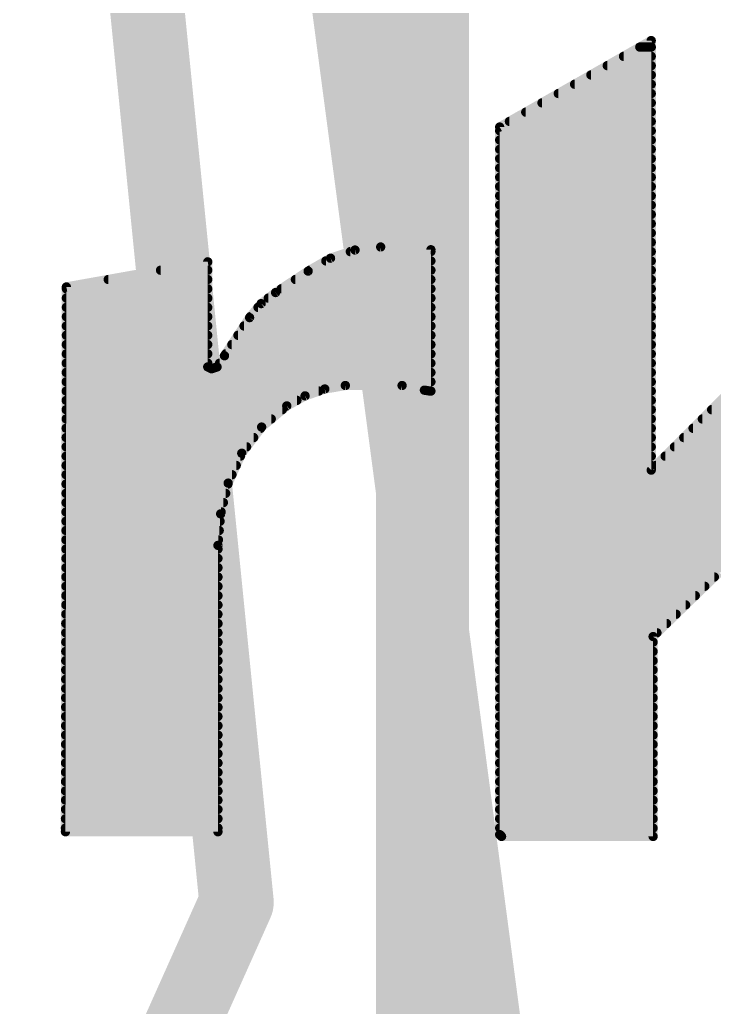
# Model space of a CAD drawing. Extents: x -3.5 to 25.7, y -2.5 to 53.5.
# Drawn here: x 10.33 to 12.227, y 25.749 to 28.446 of the extents above; entities that cross this region are included whole.
import ezdxf

# ---------------------------------------------------------------- set-up
doc = ezdxf.new("R2010")
doc.units = 0
for name, color, linetype in [('16', 132, 'CONTINUOUS'), ('21', 41, 'CONTINUOUS'), ('22', 40, 'CONTINUOUS')]:
    doc.layers.add(name, color=color, linetype=linetype)

msp = doc.modelspace()

# ---------------------------------------------------------------- linework, layer by layer
at = {"layer": '16', "const_width": 0.254}
msp.add_lwpolyline([(11.43, 3.81), (11.43, 30.48)], dxfattribs=at)
at = {"layer": '21', "const_width": 0.0254}
for points in [[(11.6408, 28.1534), (12.0548, 28.3896)], [(12.0236, 28.3718), (12.0548, 28.3718)], [(12.0548, 28.3896), (12.0548, 27.2161)], [(11.9791, 28.3464), (12.0548, 28.3464)], [(11.9346, 28.321), (12.0548, 28.321)], [(11.89, 28.2956), (12.0548, 28.2956)], [(11.8455, 28.2702), (12.0548, 28.2702)], [(11.801, 28.2448), (12.0548, 28.2448)], [(11.7565, 28.2194), (12.0548, 28.2194)], [(11.712, 28.194), (12.0548, 28.194)], [(11.6408, 26.2204), (11.6408, 28.1534)], [(11.6674, 28.1686), (12.0548, 28.1686)], [(11.6408, 28.1432), (12.0548, 28.1432)], [(11.6408, 28.1178), (12.0548, 28.1178)], [(11.6408, 28.0924), (12.0548, 28.0924)], [(11.6408, 28.067), (12.0548, 28.067)], [(11.6408, 28.0416), (12.0548, 28.0416)], [(11.6408, 28.0162), (12.0548, 28.0162)], [(11.6408, 27.9908), (12.0548, 27.9908)], [(11.6408, 27.9654), (12.0548, 27.9654)], [(11.6408, 27.94), (12.0548, 27.94)], [(11.6408, 27.9146), (12.0548, 27.9146)], [(11.6408, 27.8892), (12.0548, 27.8892)], [(11.6408, 27.8638), (12.0548, 27.8638)], [(11.6408, 27.8384), (12.0548, 27.8384)], [(11.1787, 27.795), (11.2456, 27.8173)], [(11.2328, 27.813), (11.4529, 27.813)], [(11.2456, 27.8173), (11.3157, 27.8257)], [(11.3157, 27.8257), (11.4529, 27.8181)], [(11.4529, 27.8181), (11.4529, 27.432)], [(11.6408, 27.813), (12.0548, 27.813)], [(10.4572, 27.7165), (10.8433, 27.7851)], [(10.8433, 27.7851), (10.8433, 27.498)], [(11.1176, 27.7597), (11.1787, 27.795)], [(11.1659, 27.7876), (11.4529, 27.7876)], [(11.6408, 27.7876), (12.0548, 27.7876)], [(12.0548, 27.2161), (12.6238, 27.7851)], [(10.7144, 27.7622), (10.8433, 27.7622)], [(11.0287, 27.7012), (11.1176, 27.7597)], [(11.1219, 27.7622), (11.4529, 27.7622)], [(11.6408, 27.7622), (12.0548, 27.7622)], [(10.5715, 27.7368), (10.8433, 27.7368)], [(11.0828, 27.7368), (11.4529, 27.7368)], [(11.6408, 27.7368), (12.0548, 27.7368)], [(10.4546, 26.228), (10.4572, 27.7165)], [(10.4572, 27.7114), (10.8433, 27.7114)], [(10.9892, 27.671), (11.0287, 27.7012)], [(11.0442, 27.7114), (11.4529, 27.7114)], [(11.6408, 27.7114), (12.0548, 27.7114)], [(10.4571, 27.686), (10.8433, 27.686)], [(10.9576, 27.6327), (10.9892, 27.671)], [(11.0088, 27.686), (11.4529, 27.686)], [(11.6408, 27.686), (12.0548, 27.686)], [(10.4571, 27.6606), (10.8433, 27.6606)], [(10.9807, 27.6606), (11.4529, 27.6606)], [(11.6408, 27.6606), (12.0548, 27.6606)], [(10.4571, 27.6352), (10.8433, 27.6352)], [(10.889, 27.5285), (10.9576, 27.6327)], [(10.9597, 27.6352), (11.4529, 27.6352)], [(11.6408, 27.6352), (12.0548, 27.6352)], [(10.457, 27.6098), (10.8433, 27.6098)], [(10.9425, 27.6098), (11.4529, 27.6098)], [(11.6408, 27.6098), (12.0548, 27.6098)], [(10.4569, 27.559), (10.8433, 27.559)], [(10.457, 27.5844), (10.8433, 27.5844)], [(10.9091, 27.559), (11.4529, 27.559)], [(10.9258, 27.5844), (11.4529, 27.5844)], [(11.6408, 27.5844), (12.0548, 27.5844)], [(11.6408, 27.559), (12.0548, 27.559)], [(10.4569, 27.5336), (10.8433, 27.5336)], [(10.8924, 27.5336), (11.4529, 27.5336)], [(11.6408, 27.5336), (12.0548, 27.5336)], [(10.4568, 27.5082), (10.8433, 27.5082)], [(10.8687, 27.498), (10.889, 27.5285)], [(10.8755, 27.5082), (11.4529, 27.5082)], [(11.6408, 27.5082), (12.0548, 27.5082)], [(10.4568, 27.4828), (11.4529, 27.4828)], [(10.8433, 27.498), (10.8534, 27.493)], [(10.8534, 27.493), (10.8687, 27.498)], [(11.6408, 27.4828), (12.0548, 27.4828)], [(10.4567, 27.4574), (11.4529, 27.4574)], [(11.6408, 27.4574), (12.0548, 27.4574)], [(10.4567, 27.432), (11.1467, 27.432)], [(11.163, 27.4377), (11.1091, 27.4189)], [(11.2192, 27.4472), (11.163, 27.4377)], [(11.3741, 27.4472), (11.2192, 27.4472)], [(11.4351, 27.4345), (11.3741, 27.4472)], [(11.4503, 27.432), (11.4351, 27.4345)], [(11.4529, 27.432), (11.4503, 27.432)], [(11.4503, 27.432), (11.4529, 27.432)], [(11.6408, 27.432), (12.0548, 27.432)], [(10.4567, 27.4066), (11.0868, 27.4066)], [(11.1091, 27.4189), (11.0592, 27.3914)], [(11.6408, 27.4066), (12.0548, 27.4066)], [(10.4566, 27.3812), (11.0471, 27.3812)], [(11.0592, 27.3914), (10.9905, 27.3337)], [(11.6408, 27.3812), (12.0548, 27.3812)], [(12.2199, 27.3812), (12.6782, 27.3812)], [(10.4566, 27.3558), (11.0168, 27.3558)], [(11.6408, 27.3558), (12.0548, 27.3558)], [(12.1945, 27.3558), (12.6522, 27.3558)], [(10.4565, 27.3304), (10.988, 27.3304)], [(10.9905, 27.3337), (10.9362, 27.2622)], [(11.6408, 27.3304), (12.0548, 27.3304)], [(12.1691, 27.3304), (12.6263, 27.3304)], [(10.4565, 27.305), (10.9687, 27.305)], [(11.6408, 27.305), (12.0548, 27.305)], [(12.1437, 27.305), (12.6003, 27.305)], [(10.4564, 27.2796), (10.9495, 27.2796)], [(10.9362, 27.2622), (10.8991, 27.1805)], [(11.6408, 27.2796), (12.0548, 27.2796)], [(12.1183, 27.2796), (12.5743, 27.2796)], [(10.4564, 27.2542), (10.9326, 27.2542)], [(11.6408, 27.2542), (12.0548, 27.2542)], [(12.0929, 27.2542), (12.5483, 27.2542)], [(10.4563, 27.2288), (10.9211, 27.2288)], [(11.6408, 27.2288), (12.0548, 27.2288)], [(12.0675, 27.2288), (12.5224, 27.2288)], [(10.4563, 27.2034), (10.9095, 27.2034)], [(11.6408, 27.2034), (12.5265, 27.2034)], [(10.4563, 27.178), (10.8985, 27.178)], [(10.8991, 27.1805), (10.8786, 27.0965)], [(11.6408, 27.178), (12.5434, 27.178)], [(10.4562, 27.1526), (10.8923, 27.1526)], [(10.4562, 27.1272), (10.8861, 27.1272)], [(11.6408, 27.1526), (12.5603, 27.1526)], [(11.6408, 27.1272), (12.5773, 27.1272)], [(10.4561, 27.1018), (10.8799, 27.1018)], [(11.6408, 27.1018), (12.5942, 27.1018)], [(10.4561, 27.0764), (10.8769, 27.0764)], [(10.8786, 27.0965), (10.8712, 27.0104)], [(11.6408, 27.0764), (12.6111, 27.0764)], [(10.456, 27.051), (10.8747, 27.051)], [(11.6408, 27.051), (12.6281, 27.051)], [(10.456, 27.0256), (10.8725, 27.0256)], [(11.6408, 27.0256), (12.645, 27.0256)], [(10.4559, 27.0002), (10.8712, 27.0002)], [(10.8712, 27.0104), (10.8712, 26.228)], [(11.6408, 27.0002), (12.6619, 27.0002)], [(10.4559, 26.9748), (10.8712, 26.9748)], [(11.6408, 26.9748), (12.6789, 26.9748)], [(10.4559, 26.9494), (10.8712, 26.9494)], [(11.6408, 26.9494), (12.6958, 26.9494)], [(10.4558, 26.924), (10.8712, 26.924)], [(11.6408, 26.924), (12.2272, 26.924)], [(12.2403, 26.9367), (12.0599, 26.7614)], [(10.4558, 26.8986), (10.8712, 26.8986)], [(11.6408, 26.8986), (12.2011, 26.8986)], [(10.4557, 26.8732), (10.8712, 26.8732)], [(11.6408, 26.8732), (12.175, 26.8732)], [(10.4557, 26.8478), (10.8712, 26.8478)], [(11.6408, 26.8478), (12.1488, 26.8478)], [(10.4556, 26.8224), (10.8712, 26.8224)], [(11.6408, 26.8224), (12.1227, 26.8224)], [(10.4556, 26.797), (10.8712, 26.797)], [(11.6408, 26.797), (12.0965, 26.797)], [(10.4555, 26.7716), (10.8712, 26.7716)], [(11.6408, 26.7716), (12.0704, 26.7716)], [(12.0599, 26.7614), (12.0599, 26.2153)], [(10.4555, 26.7462), (10.8712, 26.7462)], [(11.6408, 26.7462), (12.0599, 26.7462)], [(10.4554, 26.6954), (10.8712, 26.6954)], [(10.4555, 26.7208), (10.8712, 26.7208)], [(11.6408, 26.7208), (12.0599, 26.7208)], [(11.6408, 26.6954), (12.0599, 26.6954)], [(10.4554, 26.67), (10.8712, 26.67)], [(11.6408, 26.67), (12.0599, 26.67)], [(10.4553, 26.6446), (10.8712, 26.6446)], [(11.6408, 26.6446), (12.0599, 26.6446)], [(10.4553, 26.6192), (10.8712, 26.6192)], [(11.6408, 26.6192), (12.0599, 26.6192)], [(10.4552, 26.5938), (10.8712, 26.5938)], [(11.6408, 26.5938), (12.0599, 26.5938)], [(10.4552, 26.5684), (10.8712, 26.5684)], [(11.6408, 26.5684), (12.0599, 26.5684)], [(10.4551, 26.543), (10.8712, 26.543)], [(11.6408, 26.543), (12.0599, 26.543)], [(10.4551, 26.5176), (10.8712, 26.5176)], [(11.6408, 26.5176), (12.0599, 26.5176)], [(10.4551, 26.4922), (10.8712, 26.4922)], [(11.6408, 26.4922), (12.0599, 26.4922)], [(10.455, 26.4668), (10.8712, 26.4668)], [(11.6408, 26.4668), (12.0599, 26.4668)], [(10.455, 26.4414), (10.8712, 26.4414)], [(11.6408, 26.4414), (12.0599, 26.4414)], [(10.4549, 26.416), (10.8712, 26.416)], [(11.6408, 26.416), (12.0599, 26.416)], [(10.4549, 26.3906), (10.8712, 26.3906)], [(11.6408, 26.3906), (12.0599, 26.3906)], [(10.4548, 26.3652), (10.8712, 26.3652)], [(11.6408, 26.3652), (12.0599, 26.3652)], [(10.4548, 26.3398), (10.8712, 26.3398)], [(11.6408, 26.3398), (12.0599, 26.3398)], [(10.4548, 26.3144), (10.8712, 26.3144)], [(11.6408, 26.3144), (12.0599, 26.3144)], [(10.4547, 26.289), (10.8712, 26.289)], [(11.6408, 26.289), (12.0599, 26.289)], [(10.4546, 26.2382), (10.8712, 26.2382)], [(10.4547, 26.2636), (10.8712, 26.2636)], [(11.6408, 26.2636), (12.0599, 26.2636)], [(11.6408, 26.2382), (12.0599, 26.2382)], [(10.8712, 26.228), (10.4546, 26.228)], [(11.6459, 26.2153), (11.6408, 26.2204)], [(12.0599, 26.2153), (11.6459, 26.2153)]]:
    msp.add_lwpolyline(points, dxfattribs=at)
at = {"layer": '21', "const_width": 0.0127}
for points in [[(12.0236, 28.3782, 1), (12.0236, 28.3654)], [(12.0611, 28.3896, 1), (12.0485, 28.3896)], [(12.0579, 28.3841, 1), (12.0517, 28.3951)], [(12.0548, 28.3654, 1), (12.0548, 28.3782)], [(11.9791, 28.3528, 1), (11.9791, 28.3401)], [(12.0548, 28.3401, 1), (12.0548, 28.3528)], [(11.9346, 28.3274, 1), (11.9346, 28.3147)], [(12.0548, 28.3147, 1), (12.0548, 28.3274)], [(11.89, 28.302, 1), (11.89, 28.2892)], [(12.0548, 28.2892, 1), (12.0548, 28.302)], [(11.8455, 28.2766, 1), (11.8455, 28.2639)], [(12.0548, 28.2639, 1), (12.0548, 28.2766)], [(11.801, 28.2512, 1), (11.801, 28.2385)], [(12.0548, 28.2385, 1), (12.0548, 28.2512)], [(11.7565, 28.2258, 1), (11.7565, 28.213)], [(12.0548, 28.213, 1), (12.0548, 28.2258)], [(11.712, 28.2004, 1), (11.712, 28.1877)], [(12.0548, 28.1877, 1), (12.0548, 28.2004)], [(11.6471, 28.1534, 1), (11.6345, 28.1534)], [(11.6377, 28.1589, 1), (11.6439, 28.1479)], [(11.6674, 28.175, 1), (11.6674, 28.1623)], [(12.0548, 28.1623, 1), (12.0548, 28.175)], [(11.6408, 28.1496, 1), (11.6408, 28.1368)], [(12.0548, 28.1368, 1), (12.0548, 28.1496)], [(11.6408, 28.1242, 1), (11.6408, 28.1115)], [(12.0548, 28.1115, 1), (12.0548, 28.1242)], [(11.6408, 28.0988, 1), (11.6408, 28.0861)], [(12.0548, 28.0861, 1), (12.0548, 28.0988)], [(11.6408, 28.0734, 1), (11.6408, 28.0606)], [(12.0548, 28.0606, 1), (12.0548, 28.0734)], [(11.6408, 28.048, 1), (11.6408, 28.0353)], [(12.0548, 28.0353, 1), (12.0548, 28.048)], [(11.6408, 28.0226, 1), (11.6408, 28.0099)], [(11.6408, 27.9972, 1), (11.6408, 27.9844)], [(12.0548, 28.0099, 1), (12.0548, 28.0226)], [(12.0548, 27.9844, 1), (12.0548, 27.9972)], [(11.6408, 27.9718, 1), (11.6408, 27.9591)], [(12.0548, 27.9591, 1), (12.0548, 27.9718)], [(11.6408, 27.9464, 1), (11.6408, 27.9337)], [(12.0548, 27.9337, 1), (12.0548, 27.9464)], [(11.6408, 27.921, 1), (11.6408, 27.9082)], [(12.0548, 27.9082, 1), (12.0548, 27.921)], [(11.6408, 27.8956, 1), (11.6408, 27.8829)], [(12.0548, 27.8829, 1), (12.0548, 27.8956)], [(11.6408, 27.8702, 1), (11.6408, 27.8575)], [(12.0548, 27.8575, 1), (12.0548, 27.8702)], [(11.6408, 27.8448, 1), (11.6408, 27.832)], [(12.0548, 27.832, 1), (12.0548, 27.8448)], [(11.2328, 27.8194, 1), (11.2328, 27.8067)], [(11.2449, 27.8236, 1), (11.2464, 27.811)], [(11.2477, 27.8113, 1), (11.2436, 27.8233)], [(11.3161, 27.832, 1), (11.3153, 27.8194)], [(11.3165, 27.8194, 1), (11.3149, 27.832)], [(11.4593, 27.8181, 1), (11.4466, 27.8181)], [(11.4525, 27.8118, 1), (11.4533, 27.8244)], [(11.4529, 27.8067, 1), (11.4529, 27.8194)], [(11.6408, 27.8194, 1), (11.6408, 27.8067)], [(12.0548, 27.8067, 1), (12.0548, 27.8194)], [(10.8497, 27.7851, 1), (10.837, 27.7851)], [(10.8444, 27.7788, 1), (10.8422, 27.7914)], [(11.1659, 27.794, 1), (11.1659, 27.7813)], [(11.1767, 27.801, 1), (11.1807, 27.789)], [(11.1819, 27.7895, 1), (11.1755, 27.8005)], [(11.4529, 27.7813, 1), (11.4529, 27.794)], [(11.6408, 27.794, 1), (11.6408, 27.7813)], [(12.0548, 27.7813, 1), (12.0548, 27.794)], [(10.7144, 27.7686, 1), (10.7144, 27.7558)], [(10.8433, 27.7558, 1), (10.8433, 27.7686)], [(11.1144, 27.7652, 1), (11.1208, 27.7542)], [(11.1211, 27.7544, 1), (11.1141, 27.765)], [(11.1219, 27.7686, 1), (11.1219, 27.7558)], [(11.4529, 27.7558, 1), (11.4529, 27.7686)], [(11.6408, 27.7686, 1), (11.6408, 27.7558)], [(12.0548, 27.7558, 1), (12.0548, 27.7686)], [(10.5715, 27.7432, 1), (10.5715, 27.7305)], [(10.8433, 27.7305, 1), (10.8433, 27.7432)], [(11.0828, 27.7432, 1), (11.0828, 27.7305)], [(11.4529, 27.7305, 1), (11.4529, 27.7432)], [(11.6408, 27.7432, 1), (11.6408, 27.7305)], [(12.0548, 27.7305, 1), (12.0548, 27.7432)], [(10.4572, 27.7178, 1), (10.4572, 27.705)], [(10.4561, 27.7228, 1), (10.4583, 27.7102)], [(10.4635, 27.7165, 1), (10.4509, 27.7165)], [(10.8433, 27.705, 1), (10.8433, 27.7178)], [(11.0252, 27.7065, 1), (11.0322, 27.6959)], [(11.0326, 27.6962, 1), (11.0248, 27.7062)], [(11.0442, 27.7178, 1), (11.0442, 27.705)], [(11.4529, 27.705, 1), (11.4529, 27.7178)], [(11.6408, 27.7178, 1), (11.6408, 27.705)], [(12.0548, 27.705, 1), (12.0548, 27.7178)], [(10.4571, 27.6924, 1), (10.4571, 27.6796)], [(10.8433, 27.6796, 1), (10.8433, 27.6924)], [(10.9854, 27.676, 1), (10.9931, 27.666)], [(10.9941, 27.667, 1), (10.9844, 27.675)], [(11.0088, 27.6924, 1), (11.0088, 27.6796)], [(11.4529, 27.6796, 1), (11.4529, 27.6924)], [(11.6408, 27.6924, 1), (11.6408, 27.6796)], [(12.0548, 27.6796, 1), (12.0548, 27.6924)], [(10.4571, 27.667, 1), (10.4571, 27.6543)], [(10.8433, 27.6543, 1), (10.8433, 27.667)], [(10.9807, 27.667, 1), (10.9807, 27.6543)], [(11.4529, 27.6543, 1), (11.4529, 27.667)], [(11.6408, 27.667, 1), (11.6408, 27.6543)], [(12.0548, 27.6543, 1), (12.0548, 27.667)], [(10.4571, 27.6416, 1), (10.4571, 27.6288)], [(10.8433, 27.6288, 1), (10.8433, 27.6416)], [(10.9527, 27.6367, 1), (10.9625, 27.6287)], [(10.9629, 27.6292, 1), (10.9523, 27.6362)], [(10.9597, 27.6416, 1), (10.9597, 27.6288)], [(11.4529, 27.6288, 1), (11.4529, 27.6416)], [(11.6408, 27.6416, 1), (11.6408, 27.6288)], [(12.0548, 27.6288, 1), (12.0548, 27.6416)], [(10.457, 27.6162, 1), (10.457, 27.6034)], [(10.8433, 27.6034, 1), (10.8433, 27.6162)], [(10.9425, 27.6162, 1), (10.9425, 27.6034)], [(11.4529, 27.6034, 1), (11.4529, 27.6162)], [(11.6408, 27.6162, 1), (11.6408, 27.6034)], [(12.0548, 27.6034, 1), (12.0548, 27.6162)], [(10.4569, 27.5654, 1), (10.4569, 27.5526)], [(10.457, 27.5908, 1), (10.457, 27.5781)], [(10.8433, 27.5781, 1), (10.8433, 27.5908)], [(10.8433, 27.5526, 1), (10.8433, 27.5654)], [(10.9091, 27.5654, 1), (10.9091, 27.5526)], [(10.9258, 27.5908, 1), (10.9258, 27.5781)], [(11.4529, 27.5781, 1), (11.4529, 27.5908)], [(11.4529, 27.5526, 1), (11.4529, 27.5654)], [(11.6408, 27.5908, 1), (11.6408, 27.5781)], [(11.6408, 27.5654, 1), (11.6408, 27.5526)], [(12.0548, 27.5781, 1), (12.0548, 27.5908)], [(12.0548, 27.5526, 1), (12.0548, 27.5654)], [(10.4569, 27.54, 1), (10.4569, 27.5272)], [(10.8433, 27.5272, 1), (10.8433, 27.54)], [(10.8924, 27.54, 1), (10.8924, 27.5272)], [(11.4529, 27.5272, 1), (11.4529, 27.54)], [(11.6408, 27.54, 1), (11.6408, 27.5272)], [(12.0548, 27.5272, 1), (12.0548, 27.54)], [(10.4568, 27.5146, 1), (10.4568, 27.5019)], [(10.8433, 27.5019, 1), (10.8433, 27.5146)], [(10.8755, 27.5146, 1), (10.8755, 27.5019)], [(10.8837, 27.532, 1), (10.8943, 27.525)], [(10.8943, 27.525, 1), (10.8837, 27.532)], [(11.4529, 27.5019, 1), (11.4529, 27.5146)], [(11.6408, 27.5146, 1), (11.6408, 27.5019)], [(12.0548, 27.5019, 1), (12.0548, 27.5146)], [(10.4568, 27.4892, 1), (10.4568, 27.4764)], [(10.8461, 27.5037, 1), (10.8405, 27.4923)], [(10.837, 27.498, 1), (10.8497, 27.498)], [(10.8514, 27.499, 1), (10.8554, 27.487)], [(10.8506, 27.4873, 1), (10.8562, 27.4987)], [(10.8634, 27.5015, 1), (10.874, 27.4945)], [(10.8707, 27.492, 1), (10.8667, 27.504)], [(11.4529, 27.4764, 1), (11.4529, 27.4892)], [(11.6408, 27.4892, 1), (11.6408, 27.4764)], [(12.0548, 27.4764, 1), (12.0548, 27.4892)], [(10.4567, 27.4638, 1), (10.4567, 27.451)], [(11.4529, 27.451, 1), (11.4529, 27.4638)], [(11.6408, 27.4638, 1), (11.6408, 27.451)], [(12.0548, 27.451, 1), (12.0548, 27.4638)], [(10.4567, 27.4384, 1), (10.4567, 27.4257)], [(11.1467, 27.4257, 1), (11.1467, 27.4384)], [(11.1619, 27.4439, 1), (11.164, 27.4314)], [(11.1651, 27.4317, 1), (11.1609, 27.4437)], [(11.2192, 27.4536, 1), (11.2192, 27.4409)], [(11.2203, 27.4409, 1), (11.2181, 27.4535)], [(11.3754, 27.4534, 1), (11.3728, 27.441)], [(11.3741, 27.4409, 1), (11.3741, 27.4536)], [(11.4361, 27.4408, 1), (11.4341, 27.4282)], [(11.4338, 27.4283, 1), (11.4364, 27.4407)], [(11.4503, 27.4384, 1), (11.4503, 27.4257)], [(11.4503, 27.4384, 1), (11.4503, 27.4257)], [(11.4466, 27.432, 1), (11.4593, 27.432)], [(11.4493, 27.4257, 1), (11.4513, 27.4383)], [(11.4529, 27.4257, 1), (11.4529, 27.4384)], [(11.4529, 27.4257, 1), (11.4529, 27.4384)], [(11.6408, 27.4384, 1), (11.6408, 27.4257)], [(12.0548, 27.4257, 1), (12.0548, 27.4384)], [(10.4567, 27.413, 1), (10.4567, 27.4002)], [(11.0868, 27.4002, 1), (11.0868, 27.413)], [(11.107, 27.4249, 1), (11.1112, 27.4129)], [(11.1122, 27.4134, 1), (11.1061, 27.4245)], [(11.6408, 27.413, 1), (11.6408, 27.4002)], [(12.0548, 27.4002, 1), (12.0548, 27.413)], [(10.4566, 27.3876, 1), (10.4566, 27.3748)], [(11.0471, 27.3748, 1), (11.0471, 27.3876)], [(11.0561, 27.397, 1), (11.0623, 27.3858)], [(11.0633, 27.3865, 1), (11.0551, 27.3963)], [(11.6408, 27.3876, 1), (11.6408, 27.3748)], [(12.0548, 27.3748, 1), (12.0548, 27.3876)], [(12.2199, 27.3876, 1), (12.2199, 27.3748)], [(10.4566, 27.3622, 1), (10.4566, 27.3495)], [(11.0168, 27.3495, 1), (11.0168, 27.3622)], [(11.6408, 27.3622, 1), (11.6408, 27.3495)], [(12.0548, 27.3495, 1), (12.0548, 27.3622)], [(12.1945, 27.3622, 1), (12.1945, 27.3495)], [(10.4565, 27.3368, 1), (10.4565, 27.324)], [(10.9864, 27.3385, 1), (10.9946, 27.3288)], [(10.9956, 27.3298, 1), (10.9854, 27.3375)], [(10.988, 27.324, 1), (10.988, 27.3368)], [(11.6408, 27.3368, 1), (11.6408, 27.324)], [(12.0548, 27.324, 1), (12.0548, 27.3368)], [(12.1691, 27.3368, 1), (12.1691, 27.324)], [(10.4565, 27.3114, 1), (10.4565, 27.2986)], [(10.9687, 27.2986, 1), (10.9687, 27.3114)], [(11.6408, 27.3114, 1), (11.6408, 27.2986)], [(12.0548, 27.2986, 1), (12.0548, 27.3114)], [(12.1437, 27.3114, 1), (12.1437, 27.2986)], [(10.4564, 27.286, 1), (10.4564, 27.2733)], [(10.942, 27.2596, 1), (10.9305, 27.2648)], [(10.9495, 27.2733, 1), (10.9495, 27.286)], [(11.6408, 27.286, 1), (11.6408, 27.2733)], [(12.0548, 27.2733, 1), (12.0548, 27.286)], [(12.1183, 27.286, 1), (12.1183, 27.2733)], [(10.4564, 27.2606, 1), (10.4564, 27.2478)], [(10.9312, 27.266, 1), (10.9413, 27.2583)], [(10.9326, 27.2478, 1), (10.9326, 27.2606)], [(11.6408, 27.2606, 1), (11.6408, 27.2478)], [(12.0548, 27.2478, 1), (12.0548, 27.2606)], [(12.0929, 27.2606, 1), (12.0929, 27.2478)], [(10.4563, 27.2352, 1), (10.4563, 27.2224)], [(10.9211, 27.2224, 1), (10.9211, 27.2352)], [(11.6408, 27.2352, 1), (11.6408, 27.2224)], [(12.0503, 27.2206, 1), (12.0593, 27.2116)], [(12.0485, 27.2161, 1), (12.0611, 27.2161)], [(12.0548, 27.2224, 1), (12.0548, 27.2352)], [(12.0675, 27.2352, 1), (12.0675, 27.2224)], [(10.4563, 27.2098, 1), (10.4563, 27.1971)], [(10.9095, 27.1971, 1), (10.9095, 27.2098)], [(11.6408, 27.2098, 1), (11.6408, 27.1971)], [(10.4563, 27.1844, 1), (10.4563, 27.1716)], [(10.8933, 27.1831, 1), (10.9049, 27.1779)], [(10.9053, 27.179, 1), (10.8929, 27.182)], [(10.8985, 27.1716, 1), (10.8985, 27.1844)], [(11.6408, 27.1844, 1), (11.6408, 27.1716)], [(10.4562, 27.159, 1), (10.4562, 27.1462)], [(10.4562, 27.1336, 1), (10.4562, 27.1209)], [(10.8861, 27.1209, 1), (10.8861, 27.1336)], [(10.8923, 27.1462, 1), (10.8923, 27.159)], [(11.6408, 27.159, 1), (11.6408, 27.1462)], [(11.6408, 27.1336, 1), (11.6408, 27.1209)], [(10.4561, 27.1082, 1), (10.4561, 27.0954)], [(10.8799, 27.0954, 1), (10.8799, 27.1082)], [(11.6408, 27.1082, 1), (11.6408, 27.0954)], [(10.4561, 27.0828, 1), (10.4561, 27.07)], [(10.885, 27.096, 1), (10.8723, 27.0971)], [(10.8725, 27.098, 1), (10.8848, 27.095)], [(10.8769, 27.07, 1), (10.8769, 27.0828)], [(11.6408, 27.0828, 1), (11.6408, 27.07)], [(10.456, 27.0574, 1), (10.456, 27.0447)], [(10.8747, 27.0447, 1), (10.8747, 27.0574)], [(11.6408, 27.0574, 1), (11.6408, 27.0447)], [(10.456, 27.032, 1), (10.456, 27.0192)], [(10.8725, 27.0192, 1), (10.8725, 27.032)], [(11.6408, 27.032, 1), (11.6408, 27.0192)], [(10.4559, 27.0066, 1), (10.4559, 26.9938)], [(10.8649, 27.0109, 1), (10.8775, 27.0099)], [(10.8775, 27.0104, 1), (10.8649, 27.0104)], [(10.8712, 26.9938, 1), (10.8712, 27.0066)], [(11.6408, 27.0066, 1), (11.6408, 26.9938)], [(10.4559, 26.9812, 1), (10.4559, 26.9685)], [(10.8712, 26.9685, 1), (10.8712, 26.9812)], [(11.6408, 26.9812, 1), (11.6408, 26.9685)], [(10.4559, 26.9558, 1), (10.4559, 26.943)], [(10.8712, 26.943, 1), (10.8712, 26.9558)], [(11.6408, 26.9558, 1), (11.6408, 26.943)], [(10.4558, 26.9304, 1), (10.4558, 26.9177)], [(10.8712, 26.9177, 1), (10.8712, 26.9304)], [(11.6408, 26.9304, 1), (11.6408, 26.9177)], [(12.2272, 26.9177, 1), (12.2272, 26.9304)], [(10.4558, 26.905, 1), (10.4558, 26.8923)], [(10.8712, 26.8923, 1), (10.8712, 26.905)], [(11.6408, 26.905, 1), (11.6408, 26.8923)], [(12.2011, 26.8923, 1), (12.2011, 26.905)], [(10.4557, 26.8796, 1), (10.4557, 26.8668)], [(10.8712, 26.8668, 1), (10.8712, 26.8796)], [(11.6408, 26.8796, 1), (11.6408, 26.8668)], [(12.175, 26.8668, 1), (12.175, 26.8796)], [(10.4557, 26.8542, 1), (10.4557, 26.8415)], [(10.8712, 26.8415, 1), (10.8712, 26.8542)], [(11.6408, 26.8542, 1), (11.6408, 26.8415)], [(12.1488, 26.8415, 1), (12.1488, 26.8542)], [(10.4556, 26.8288, 1), (10.4556, 26.8161)], [(10.8712, 26.8161, 1), (10.8712, 26.8288)], [(11.6408, 26.8288, 1), (11.6408, 26.8161)], [(12.1227, 26.8161, 1), (12.1227, 26.8288)], [(10.4556, 26.8034, 1), (10.4556, 26.7906)], [(10.8712, 26.7906, 1), (10.8712, 26.8034)], [(11.6408, 26.8034, 1), (11.6408, 26.7906)], [(12.0965, 26.7906, 1), (12.0965, 26.8034)], [(10.4555, 26.778, 1), (10.4555, 26.7653)], [(10.8712, 26.7653, 1), (10.8712, 26.778)], [(11.6408, 26.778, 1), (11.6408, 26.7653)], [(12.0555, 26.766, 1), (12.0643, 26.7568)], [(12.0663, 26.7614, 1), (12.0536, 26.7614)], [(12.0704, 26.7653, 1), (12.0704, 26.778)], [(10.4555, 26.7526, 1), (10.4555, 26.7399)], [(10.8712, 26.7399, 1), (10.8712, 26.7526)], [(11.6408, 26.7526, 1), (11.6408, 26.7399)], [(12.0599, 26.7399, 1), (12.0599, 26.7526)], [(10.4554, 26.7018, 1), (10.4554, 26.6891)], [(10.4555, 26.7272, 1), (10.4555, 26.7144)], [(10.8712, 26.7144, 1), (10.8712, 26.7272)], [(10.8712, 26.6891, 1), (10.8712, 26.7018)], [(11.6408, 26.7272, 1), (11.6408, 26.7144)], [(11.6408, 26.7018, 1), (11.6408, 26.6891)], [(12.0599, 26.7144, 1), (12.0599, 26.7272)], [(12.0599, 26.6891, 1), (12.0599, 26.7018)], [(10.4554, 26.6764, 1), (10.4554, 26.6637)], [(10.8712, 26.6637, 1), (10.8712, 26.6764)], [(11.6408, 26.6764, 1), (11.6408, 26.6637)], [(12.0599, 26.6637, 1), (12.0599, 26.6764)], [(10.4553, 26.651, 1), (10.4553, 26.6382)], [(10.8712, 26.6382, 1), (10.8712, 26.651)], [(11.6408, 26.651, 1), (11.6408, 26.6382)], [(12.0599, 26.6382, 1), (12.0599, 26.651)], [(10.4553, 26.6256, 1), (10.4553, 26.6129)], [(10.8712, 26.6129, 1), (10.8712, 26.6256)], [(11.6408, 26.6256, 1), (11.6408, 26.6129)], [(12.0599, 26.6129, 1), (12.0599, 26.6256)], [(10.4552, 26.6002, 1), (10.4552, 26.5875)], [(10.8712, 26.5875, 1), (10.8712, 26.6002)], [(11.6408, 26.6002, 1), (11.6408, 26.5875)], [(12.0599, 26.5875, 1), (12.0599, 26.6002)], [(10.4552, 26.5748, 1), (10.4552, 26.562)], [(10.8712, 26.562, 1), (10.8712, 26.5748)], [(11.6408, 26.5748, 1), (11.6408, 26.562)], [(12.0599, 26.562, 1), (12.0599, 26.5748)], [(10.4551, 26.5494, 1), (10.4551, 26.5367)], [(10.8712, 26.5367, 1), (10.8712, 26.5494)], [(11.6408, 26.5494, 1), (11.6408, 26.5367)], [(12.0599, 26.5367, 1), (12.0599, 26.5494)], [(10.4551, 26.524, 1), (10.4551, 26.5113)], [(10.8712, 26.5113, 1), (10.8712, 26.524)], [(11.6408, 26.524, 1), (11.6408, 26.5113)], [(12.0599, 26.5113, 1), (12.0599, 26.524)], [(10.4551, 26.4986, 1), (10.4551, 26.4858)], [(10.8712, 26.4858, 1), (10.8712, 26.4986)], [(11.6408, 26.4986, 1), (11.6408, 26.4858)], [(12.0599, 26.4858, 1), (12.0599, 26.4986)], [(10.455, 26.4732, 1), (10.455, 26.4605)], [(10.8712, 26.4605, 1), (10.8712, 26.4732)], [(11.6408, 26.4732, 1), (11.6408, 26.4605)], [(12.0599, 26.4605, 1), (12.0599, 26.4732)], [(10.455, 26.4478, 1), (10.455, 26.4351)], [(10.8712, 26.4351, 1), (10.8712, 26.4478)], [(11.6408, 26.4478, 1), (11.6408, 26.4351)], [(12.0599, 26.4351, 1), (12.0599, 26.4478)], [(10.4549, 26.4224, 1), (10.4549, 26.4096)], [(10.8712, 26.4096, 1), (10.8712, 26.4224)], [(11.6408, 26.4224, 1), (11.6408, 26.4096)], [(12.0599, 26.4096, 1), (12.0599, 26.4224)], [(10.4549, 26.397, 1), (10.4549, 26.3843)], [(10.8712, 26.3843, 1), (10.8712, 26.397)], [(11.6408, 26.397, 1), (11.6408, 26.3843)], [(12.0599, 26.3843, 1), (12.0599, 26.397)], [(10.4548, 26.3716, 1), (10.4548, 26.3589)], [(10.8712, 26.3589, 1), (10.8712, 26.3716)], [(11.6408, 26.3716, 1), (11.6408, 26.3589)], [(12.0599, 26.3589, 1), (12.0599, 26.3716)], [(10.4548, 26.3462, 1), (10.4548, 26.3334)], [(10.8712, 26.3334, 1), (10.8712, 26.3462)], [(11.6408, 26.3462, 1), (11.6408, 26.3334)], [(12.0599, 26.3334, 1), (12.0599, 26.3462)], [(10.4548, 26.3208, 1), (10.4548, 26.3081)], [(10.8712, 26.3081, 1), (10.8712, 26.3208)], [(11.6408, 26.3208, 1), (11.6408, 26.3081)], [(12.0599, 26.3081, 1), (12.0599, 26.3208)], [(10.4547, 26.2954, 1), (10.4547, 26.2827)], [(10.8712, 26.2827, 1), (10.8712, 26.2954)], [(11.6408, 26.2954, 1), (11.6408, 26.2827)], [(12.0599, 26.2827, 1), (12.0599, 26.2954)], [(10.4546, 26.2446, 1), (10.4546, 26.2319)], [(10.4547, 26.27, 1), (10.4547, 26.2572)], [(10.8712, 26.2572, 1), (10.8712, 26.27)], [(10.8712, 26.2319, 1), (10.8712, 26.2446)], [(11.6408, 26.27, 1), (11.6408, 26.2572)], [(11.6408, 26.2446, 1), (11.6408, 26.2319)], [(12.0599, 26.2572, 1), (12.0599, 26.27)], [(12.0599, 26.2319, 1), (12.0599, 26.2446)], [(10.4546, 26.2344, 1), (10.4546, 26.2217)], [(10.4483, 26.228, 1), (10.4609, 26.228)], [(10.8649, 26.228, 1), (10.8775, 26.228)], [(10.8712, 26.2217, 1), (10.8712, 26.2344)], [(11.6453, 26.2249, 1), (11.6363, 26.2159)], [(11.6345, 26.2204, 1), (11.6471, 26.2204)], [(11.6459, 26.2217, 1), (11.6459, 26.209)], [(11.6414, 26.2108, 1), (11.6504, 26.2198)], [(12.0599, 26.209, 1), (12.0599, 26.2217)], [(12.0536, 26.2153, 1), (12.0663, 26.2153)]]:
    msp.add_lwpolyline(points, format="xyb", dxfattribs=at)
at = {"layer": '22', "const_width": 0.2032}
for points in [[(10.922, 26.035), (10.541, 29.845)], [(11.049, 29.845), (12.192, 21.209)], [(8.763, 21.209), (10.922, 26.035)]]:
    msp.add_lwpolyline(points, dxfattribs=at)
at = {"layer": '22', "const_width": 0.1016}
for points in [[(10.9684, 26.0143, 1), (10.8756, 26.0557)], [(10.8715, 26.0299, 1), (10.9725, 26.0401)]]:
    msp.add_lwpolyline(points, format="xyb", dxfattribs=at)

doc.saveas('drawing.dxf')
